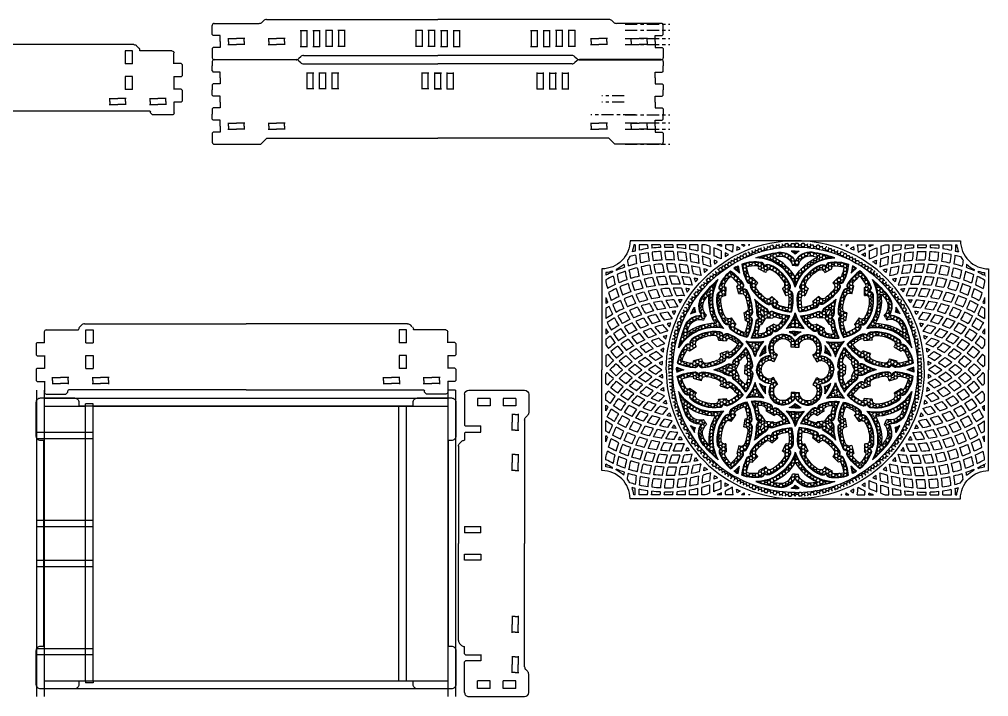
# Model space of a CAD drawing. Header units: inches. Extents: x -9 to 132, y -32 to 50.
# Drawn here: x 101.42 to 131.55, y -17.44 to 3.61 of the extents above; entities that cross this region are included whole.
import ezdxf

# ---------------------------------------------------------------- set-up
doc = ezdxf.new("R2010")
doc.units = ezdxf.units.IN
doc.header["$MEASUREMENT"] = 0
doc.linetypes.add('ACAD_ISO04W100', pattern=[30, 24, -3, 0, -3])

# ---------------------------------------------------------------- blocks, each defined once
blk = doc.blocks.new('Elevations')
at = {"color": 30, "linetype": 'ACAD_ISO04W100', "ltscale": 0.015625, "true_color": 0xf8991e}
for p, q in [((-1.386, 3.73), (0, 3.73)), ((-1.386, 3.535), (0, 3.535)), ((-1.386, 3.285), (0, 3.285)), ((-1.386, 3.09), (0, 3.09)), ((-1.386, 0.905), (0, 0.905)), ((-1.386, 0.655), (0, 0.655)), ((-1.386, 0.46), (0, 0.46)), ((-1.386, 0), (0, 0))]:
    blk.add_line(p, q, dxfattribs=at)
blk = doc.blocks.new('Outline')
at = {"color": 251, "true_color": 0x636466}
for p, q in [((-5.463, 3.604), (-5.412, 3.656)), ((-5.323, 3.693), (0, 3.693)), ((5.323, 3.693), (0, 3.693)), ((5.463, 3.604), (5.412, 3.656)), ((-7.01, 3.38), (-7.01, 3.505)), ((-7.01, 3.219), (-7.01, 3.38)), ((-6.948, 3.568), (-5.552, 3.568)), ((-4.273, 3.344), (-4.052, 3.344)), ((-4.257, 3.359), (-4.257, 2.838)), ((-4.067, 3.359), (-4.067, 2.838)), ((-3.883, 3.344), (-3.662, 3.344)), ((-3.867, 3.359), (-3.867, 2.838)), ((-3.678, 3.359), (-3.678, 2.838)), ((-3.272, 3.344), (-3.493, 3.344)), ((-3.477, 3.359), (-3.477, 2.838)), ((-3.287, 3.359), (-3.287, 2.838)), ((-2.882, 3.344), (-3.103, 3.344)), ((-3.087, 3.359), (-3.087, 2.838)), ((-2.898, 3.359), (-2.898, 2.838)), ((-0.474, 3.344), (-0.696, 3.344)), ((-0.68, 3.359), (-0.68, 2.838)), ((-0.49, 3.359), (-0.49, 2.838)), ((-0.084, 3.344), (-0.306, 3.344)), ((-0.29, 3.359), (-0.29, 2.838)), ((-0.1, 3.359), (-0.1, 2.838)), ((0.084, 3.344), (0.306, 3.344)), ((0.1, 3.359), (0.1, 2.838)), ((0.29, 3.359), (0.29, 2.838)), ((0.474, 3.344), (0.696, 3.344)), ((0.49, 3.359), (0.49, 2.838)), ((0.68, 3.359), (0.68, 2.838)), ((2.882, 3.344), (3.103, 3.344)), ((2.898, 3.359), (2.898, 2.838)), ((3.087, 3.359), (3.087, 2.838)), ((3.272, 3.344), (3.493, 3.344)), ((3.287, 3.359), (3.287, 2.838)), ((3.477, 3.359), (3.477, 2.838)), ((3.883, 3.344), (3.662, 3.344)), ((3.678, 3.359), (3.678, 2.838)), ((3.867, 3.359), (3.867, 2.838)), ((4.273, 3.344), (4.052, 3.344)), ((4.067, 3.359), (4.067, 2.838)), ((4.257, 3.359), (4.257, 2.838)), ((6.947, 3.568), (5.552, 3.568)), ((7.01, 3.38), (7.01, 3.505)), ((7.01, 3.219), (7.01, 3.38)), ((-7.01, 3.219), (-6.979, 3.188)), ((-6.76, 3.188), (-6.979, 3.188)), ((-6.76, 3.005), (-6.76, 3.188)), ((-6.521, 3.098), (-6.26, 3.098)), ((-6.505, 3.005), (-6.505, 3.113)), ((-5.999, 3.098), (-6.26, 3.098)), ((-6.015, 3.005), (-6.015, 3.113)), ((-5.271, 3.098), (-5.01, 3.098)), ((-5.255, 3.005), (-5.255, 3.113)), ((-4.749, 3.098), (-5.01, 3.098)), ((-4.765, 3.005), (-4.765, 3.113)), ((4.749, 3.098), (5.01, 3.098)), ((4.765, 3.005), (4.765, 3.113)), ((5.271, 3.098), (5.01, 3.098)), ((5.255, 3.005), (5.255, 3.113)), ((5.999, 3.098), (6.26, 3.098)), ((6.015, 3.005), (6.015, 3.113)), ((6.521, 3.098), (6.26, 3.098)), ((6.505, 3.005), (6.505, 3.113)), ((6.76, 3.005), (6.76, 3.188)), ((6.76, 3.188), (6.979, 3.188)), ((7.01, 3.219), (6.979, 3.188)), ((-7.01, 2.791), (-6.979, 2.823)), ((-7.01, 2.791), (-7.01, 2.63)), ((-6.76, 2.823), (-6.979, 2.823)), ((-6.76, 3.005), (-6.76, 2.823)), ((-6.521, 2.913), (-6.26, 2.913)), ((-6.505, 3.005), (-6.505, 2.897)), ((-5.999, 2.913), (-6.26, 2.913)), ((-6.015, 3.005), (-6.015, 2.897)), ((-5.271, 2.913), (-5.01, 2.913)), ((-5.255, 3.005), (-5.255, 2.897)), ((-4.749, 2.913), (-5.01, 2.913)), ((-4.765, 3.005), (-4.765, 2.897)), ((-4.273, 2.854), (-4.052, 2.854)), ((-3.883, 2.854), (-3.662, 2.854)), ((-3.272, 2.854), (-3.493, 2.854)), ((-2.882, 2.854), (-3.103, 2.854)), ((-0.474, 2.854), (-0.696, 2.854)), ((-0.084, 2.854), (-0.306, 2.854)), ((0.084, 2.854), (0.306, 2.854)), ((0.474, 2.854), (0.696, 2.854)), ((2.882, 2.854), (3.103, 2.854)), ((3.272, 2.854), (3.493, 2.854)), ((3.883, 2.854), (3.662, 2.854)), ((4.273, 2.854), (4.052, 2.854)), ((4.749, 2.913), (5.01, 2.913)), ((4.765, 3.005), (4.765, 2.897)), ((5.271, 2.913), (5.01, 2.913)), ((5.255, 3.005), (5.255, 2.897)), ((5.999, 2.913), (6.26, 2.913)), ((6.015, 3.005), (6.015, 2.897)), ((6.521, 2.913), (6.26, 2.913)), ((6.505, 3.005), (6.505, 2.897)), ((6.76, 3.005), (6.76, 2.823)), ((6.76, 2.823), (6.979, 2.823)), ((7.01, 2.791), (6.979, 2.823)), ((7.01, 2.791), (7.01, 2.63)), ((-7.01, 2.63), (-7.01, 2.5)), ((-6.948, 2.443), (-4.407, 2.443)), ((-4.407, 2.438), (-6.948, 2.438)), ((-4.262, 2.531), (-4.319, 2.474)), ((-4.174, 2.568), (0, 2.568)), ((4.174, 2.568), (0, 2.568)), ((4.262, 2.531), (4.319, 2.474)), ((6.947, 2.443), (4.407, 2.443)), ((4.407, 2.438), (6.947, 2.438)), ((7.01, 2.63), (7.01, 2.5)), ((-7.01, 2.38), (-7.01, 2.25)), ((-7.01, 2.089), (-7.01, 2.25)), ((-4.319, 2.406), (-4.262, 2.349)), ((-4.174, 2.313), (0, 2.313)), ((4.174, 2.313), (0, 2.313)), ((4.319, 2.406), (4.262, 2.349)), ((7.01, 2.38), (7.01, 2.25)), ((7.01, 2.089), (7.01, 2.25)), ((-7.01, 2.089), (-6.979, 2.057)), ((-6.76, 2.057), (-6.979, 2.057)), ((-6.76, 1.875), (-6.76, 2.057)), ((-6.76, 1.875), (-6.76, 1.693)), ((-3.857, 2.026), (-4.078, 2.026)), ((-4.062, 1.521), (-4.062, 2.042)), ((-3.872, 1.521), (-3.872, 2.042)), ((-3.467, 2.026), (-3.688, 2.026)), ((-3.672, 1.521), (-3.672, 2.042)), ((-3.483, 1.521), (-3.483, 2.042)), ((-3.077, 2.026), (-3.298, 2.026)), ((-3.282, 1.521), (-3.282, 2.042)), ((-3.092, 1.521), (-3.092, 2.042)), ((-0.279, 2.026), (-0.501, 2.026)), ((-0.485, 1.521), (-0.485, 2.042)), ((-0.295, 1.521), (-0.295, 2.042)), ((-0.111, 2.026), (0.111, 2.026)), ((0.111, 2.026), (-0.111, 2.026)), ((-0.095, 1.521), (-0.095, 2.042)), ((-0.095, 1.521), (-0.095, 2.042)), ((0.095, 1.521), (0.095, 2.042)), ((0.095, 1.521), (0.095, 2.042)), ((0.279, 2.026), (0.501, 2.026)), ((0.295, 1.521), (0.295, 2.042)), ((0.485, 1.521), (0.485, 2.042)), ((3.077, 2.026), (3.298, 2.026)), ((3.092, 1.521), (3.092, 2.042)), ((3.282, 1.521), (3.282, 2.042)), ((3.467, 2.026), (3.688, 2.026)), ((3.482, 1.521), (3.482, 2.042)), ((3.672, 1.521), (3.672, 2.042)), ((3.857, 2.026), (4.078, 2.026)), ((3.872, 1.521), (3.872, 2.042)), ((4.062, 1.521), (4.062, 2.042)), ((6.76, 1.875), (6.76, 2.057)), ((6.76, 2.057), (6.979, 2.057)), ((6.76, 1.875), (6.76, 1.693)), ((7.01, 2.089), (6.979, 2.057)), ((-7.01, 1.661), (-6.979, 1.693)), ((-7.01, 1.661), (-7.01, 1.5)), ((-6.76, 1.693), (-6.979, 1.693)), ((-3.857, 1.536), (-4.078, 1.536)), ((-3.467, 1.536), (-3.688, 1.536)), ((-3.077, 1.536), (-3.298, 1.536)), ((-0.279, 1.536), (-0.501, 1.536)), ((-0.111, 1.536), (0.111, 1.536)), ((0.111, 1.536), (-0.111, 1.536)), ((0.279, 1.536), (0.501, 1.536)), ((3.077, 1.536), (3.298, 1.536)), ((3.467, 1.536), (3.688, 1.536)), ((3.857, 1.536), (4.078, 1.536)), ((6.76, 1.693), (6.979, 1.693)), ((7.01, 1.661), (6.979, 1.693)), ((7.01, 1.661), (7.01, 1.5)), ((-7.01, 1.339), (-7.01, 1.5)), ((-7.01, 1.339), (-6.979, 1.308)), ((-6.76, 1.308), (-6.979, 1.308)), ((-6.76, 1.125), (-6.76, 1.308)), ((6.76, 1.125), (6.76, 1.308)), ((6.76, 1.308), (6.979, 1.308)), ((7.01, 1.339), (6.979, 1.308)), ((7.01, 1.339), (7.01, 1.5)), ((-7.01, 0.911), (-6.979, 0.943)), ((-7.01, 0.911), (-7.01, 0.75)), ((-6.76, 0.943), (-6.979, 0.943)), ((-6.76, 1.125), (-6.76, 0.943)), ((6.76, 1.125), (6.76, 0.943)), ((6.76, 0.943), (6.979, 0.943)), ((7.01, 0.911), (6.979, 0.943)), ((7.01, 0.911), (7.01, 0.75)), ((-7.01, 0.589), (-7.01, 0.75)), ((7.01, 0.589), (7.01, 0.75)), ((-7.01, 0.589), (-6.979, 0.558)), ((-6.76, 0.558), (-6.979, 0.558)), ((-6.76, 0.375), (-6.76, 0.558)), ((-6.76, 0.375), (-6.76, 0.193)), ((-6.521, 0.468), (-6.26, 0.468)), ((-6.505, 0.375), (-6.505, 0.483)), ((-6.505, 0.375), (-6.505, 0.267)), ((-5.999, 0.468), (-6.26, 0.468)), ((-6.015, 0.375), (-6.015, 0.483)), ((-6.015, 0.375), (-6.015, 0.267)), ((-5.271, 0.468), (-5.01, 0.468)), ((-5.255, 0.375), (-5.255, 0.483)), ((-5.255, 0.375), (-5.255, 0.267)), ((-4.749, 0.468), (-5.01, 0.468)), ((-4.765, 0.375), (-4.765, 0.483)), ((-4.765, 0.375), (-4.765, 0.267)), ((4.749, 0.468), (5.01, 0.468)), ((4.765, 0.375), (4.765, 0.483)), ((4.765, 0.375), (4.765, 0.267)), ((5.271, 0.468), (5.01, 0.468)), ((5.255, 0.375), (5.255, 0.483)), ((5.255, 0.375), (5.255, 0.267)), ((5.999, 0.468), (6.26, 0.468)), ((6.015, 0.375), (6.015, 0.483)), ((6.015, 0.375), (6.015, 0.267)), ((6.521, 0.468), (6.26, 0.468)), ((6.505, 0.375), (6.505, 0.483)), ((6.505, 0.375), (6.505, 0.267)), ((6.76, 0.375), (6.76, 0.558)), ((6.76, 0.558), (6.979, 0.558)), ((6.76, 0.375), (6.76, 0.193)), ((7.01, 0.589), (6.979, 0.558)), ((-7.01, 0.161), (-6.979, 0.193)), ((-7.01, 0.161), (-7.01, 0)), ((-7.01, 0), (-7.01, -0.125)), ((-6.76, 0.193), (-6.979, 0.193)), ((-6.521, 0.283), (-6.26, 0.283)), ((-5.999, 0.283), (-6.26, 0.283)), ((-5.5, -0.188), (-5.312, 0)), ((-5.312, 0), (0, 0)), ((-5.271, 0.283), (-5.01, 0.283)), ((-4.749, 0.283), (-5.01, 0.283)), ((5.312, 0), (0, 0)), ((4.749, 0.283), (5.01, 0.283)), ((5.271, 0.283), (5.01, 0.283)), ((5.5, -0.188), (5.312, 0)), ((5.999, 0.283), (6.26, 0.283)), ((6.521, 0.283), (6.26, 0.283)), ((6.76, 0.193), (6.979, 0.193)), ((7.01, 0.161), (6.979, 0.193)), ((7.01, 0.161), (7.01, 0)), ((7.01, 0), (7.01, -0.125)), ((-6.948, -0.188), (-5.5, -0.188)), ((6.947, -0.188), (5.5, -0.188))]:
    blk.add_line(p, q, dxfattribs=at)
for centre, radius, start, end in [((-5.323, 3.568), 0.125, 90, 135), ((5.323, 3.568), 0.125, 45, 90), ((-6.948, 3.505), 0.0625, 90, 180), ((-5.552, 3.693), 0.125, 270, 315), ((5.552, 3.693), 0.125, 225, 270), ((6.947, 3.505), 0.0625, 360, 90), ((-6.948, 2.5), 0.0625, 180, 270), ((-6.948, 2.38), 0.0625, 90, 180), ((-4.407, 2.563), 0.125, 270, 315), ((-4.407, 2.318), 0.125, 45, 90), ((-4.174, 2.443), 0.125, 90, 135), ((4.174, 2.443), 0.125, 45, 90), ((4.407, 2.563), 0.125, 225, 270), ((4.407, 2.318), 0.125, 90, 135), ((6.947, 2.5), 0.0625, 270, 0), ((6.947, 2.38), 0.0625, 0, 90), ((-4.174, 2.438), 0.125, 225, 270), ((4.174, 2.438), 0.125, 270, 315), ((-6.948, -0.125), 0.0625, 180, 270), ((6.947, -0.125), 0.0625, 270, 0)]:
    blk.add_arc(centre, radius, start, end, dxfattribs=at)
at = {"color": 30, "true_color": 0xf8991e}
blk.add_blockref('Elevations', (7.212, -0.182), dxfattribs=at)
blk = doc.blocks.new('BraceHole_Quarter')
at = {"color": 30, "true_color": 0xf8991e}
for p, q in [((-0.260625, 0.0925), (0, 0.0925)), ((-0.245, 0), (-0.245, 0.108125))]:
    blk.add_line(p, q, dxfattribs=at)
blk = doc.blocks.new('BraceHole')
blk.add_blockref('BraceHole_Quarter', (0, 0))
at = {"xscale": -1, "rotation": 180}
blk.add_blockref('BraceHole_Quarter', (0, 0), dxfattribs=at)
at = {"xscale": -1}
blk.add_blockref('BraceHole_Quarter', (0, 0), dxfattribs=at)
at = {"rotation": 180}
blk.add_blockref('BraceHole_Quarter', (0, 0), dxfattribs=at)
blk = doc.blocks.new('BraceHoles')
for p in [(0.5, 0), (1.75, 0)]:
    blk.add_blockref('BraceHole', p)
blk = doc.blocks.new('InternalBox_Back')
for p, q in [((-5.205, -0.01), (-5.205, 0.001)), ((-5.168, 0.089), (-5.109, 0.148)), ((-5.021, 0.185), (0, 0.185)), ((-6.27, -0.408), (-6.27, -0.072)), ((-6.208, -0.01), (-5.205, -0.01)), ((-4.985, -0.01), (-4.755, -0.01)), ((-6.52, -0.434), (-6.52, -0.78)), ((-4.985, -0.408), (-4.755, -0.408)), ((-6.27, -0.806), (-6.27, -1.204)), ((-4.985, -0.806), (-4.755, -0.806)), ((-4.985, -1.204), (-4.755, -1.204)), ((-6.52, -1.23), (-6.52, -1.576)), ((-6.27, -1.602), (-6.27, -1.938)), ((-6.208, -2), (-5.605, -2)), ((0, -1.875), (-5.512, -1.875))]:
    blk.add_line(p, q)
at = {"color": 240, "true_color": 0xed1f24}
for p, q in [((-4.985, -0.408), (-4.985, -0.01)), ((-4.755, -0.01), (-4.755, -0.408)), ((-6.52, -0.434), (-6.489, -0.403)), ((-6.489, -0.403), (-6.27, -0.403)), ((-6.52, -0.78), (-6.489, -0.811)), ((-6.489, -0.811), (-6.27, -0.811)), ((-4.985, -1.204), (-4.985, -0.806)), ((-4.755, -0.806), (-4.755, -1.204)), ((-6.52, -1.23), (-6.489, -1.199)), ((-6.489, -1.199), (-6.27, -1.199)), ((-6.52, -1.576), (-6.489, -1.607)), ((-6.489, -1.607), (-6.27, -1.607))]:
    blk.add_line(p, q, dxfattribs=at)
at = {"color": 30, "true_color": 0xf8991e}
for p, q in [((-5.605, -2), (-5.543, -1.938)), ((-5.543, -1.938), (-5.543, -1.906))]:
    blk.add_line(p, q, dxfattribs=at)
for centre, radius, start, end in [((-5.08, 0.001), 0.125, 135, 180), ((-5.021, 0.06), 0.125, 90, 135), ((-6.208, -0.072), 0.0625, 90, 180), ((-6.208, -1.938), 0.0625, 180, 270)]:
    blk.add_arc(centre, radius, start, end)
blk.add_arc((-5.512, -1.906), 0.0312, 90, 180, dxfattribs=at)
blk.add_blockref('BraceHoles', (-6.27, -1.582))
blk = doc.blocks.new('InnerTray_Back')
blk.add_blockref('InternalBox_Back', (0.4875, 0.1875))
at = {"xscale": -1}
blk.add_blockref('InternalBox_Back', (0.4875, 0.1875), dxfattribs=at)
blk = doc.blocks.new('RoseWindow_Segment2')
h = blk.add_hatch()
h.set_pattern_fill('HONEY', color=256, scale=0.5)
h.paths.add_polyline_path([(0, 3.938, 0.131652), (-1.969, 3.41), (-1.906, 3.302, -0.131652), (0, 3.813)])
h = blk.add_hatch()
h.set_pattern_fill('HONEY', color=256, scale=0.5)
h.paths.add_polyline_path([(-0.7, 3.493, -0.013776), (-0.506, 3.526, -0.388017), (-0.088, 3.242), (0, 3.242), (0, 3.367, 0.304021), (-0.522, 3.635, 0.043611), (-1.144, 3.489, -0.294741), (0, 2.614), (0, 2.875, 0.166909)])
at = {"true_color": 0xf8991e}
h = blk.add_hatch(dxfattribs=at)
h.set_pattern_fill('HONEY', color=30, scale=0.5)
h.paths.add_polyline_path([(0, 3.672, 0.004997), (-0.073, 3.671, -0.037815), (0, 3.608)])
h = blk.add_hatch()
h.set_pattern_fill('HONEY', color=256, scale=0.5)
h.paths.add_polyline_path([(-1.057, 3.321, 0.127072), (-1.641, 3.27, 0.082841), (-1.49, 2.748, 0.384462), (-1.345, 2.704, 0.310786), (-1.36, 2.522, 0.10182), (-0.879, 2.061, 0.331316), (-0.71, 2.09, 0.361786), (-0.651, 1.942, 0.081475), (-0.132, 1.813, 0.118788), (-0.095, 2.361, 0.356111), (-0.229, 2.458, 0.356111), (-0.166, 2.611, 0.200367), (-0.805, 3.249, 0.326433), (-0.975, 3.191, 0.387869)])
h.paths.add_polyline_path([(-1.14, 3.138), (-0.919, 3.02), (-0.906, 3.044, -0.41857), (-0.735, 3.095, -0.132946), (-0.337, 2.708, -0.445822), (-0.392, 2.531), (-0.398, 2.528), (-0.294, 2.301), (-0.28, 2.307, -0.519094), (-0.191, 2.256, -0.076736), (-0.213, 1.932, -0.051117), (-0.519, 2.007, -0.521796), (-0.546, 2.106), (-0.541, 2.112), (-0.733, 2.272), (-0.755, 2.246, -0.398993), (-0.926, 2.226, -0.06358), (-1.206, 2.498, -0.381687), (-1.197, 2.665), (-1.163, 2.699), (-1.34, 2.876, -0.511364), (-1.438, 2.901, -0.04923), (-1.519, 3.193, -0.077516), (-1.193, 3.226, -0.527973)], flags=16)
h = blk.add_hatch()
h.set_pattern_fill('HONEY', color=256, scale=0.5)
h.paths.add_polyline_path([(-1.79, 3.205, 0.011181), (-1.836, 3.18), (-1.761, 3.05, -0.021815)])
h = blk.add_hatch()
h.set_pattern_fill('HONEY', color=256, scale=0.5)
h.paths.add_polyline_path([(-0.703, 1.794, 0.403243), (-0.827, 1.73, 0.213172), (-0.935, 1.912, -0.052235), (-1.235, 2.139), (-1.085, 1.879, 0.010007), (-1.02, 1.836, -0.240281), (-0.962, 1.739), (-0.957, 1.657), (-0.923, 1.599), (-0.695, 1.614, -0.375257), (-0.619, 1.645, 0.034304), (-0.365, 1.577, -0.047832), (-0.493, 1.42, -0.412719), (-0.669, 1.418), (-0.781, 1.353), (-0.719, 1.245, 0.356111), (-0.555, 1.221, 0.123734), (-0.192, 1.662, -0.073431)])
h = blk.add_hatch()
h.set_pattern_fill('HONEY', color=256, scale=0.5)
h.paths.add_polyline_path([(0, 1.716, -0.089688), (-0.236, 1.307, -0.044754), (0, 1.328)])
h = blk.add_hatch()
h.set_pattern_fill('HONEY', color=256, scale=0.5)
h.paths.add_polyline_path([(-0.594, 1.028), (-0.531, 0.92, -0.378352), (-0.15, 0.843, -0.163322), (-0.125, 0.768), (-0.125, 0.706), (0, 0.706), (0, 0.868, 0.39948)])
h = blk.add_hatch()
h.set_pattern_fill('HONEY', color=256, scale=0.5)
h.paths.add_polyline_path([(0, 1.172, 0.028067), (-0.131, 1.165, -0.072161), (0, 1.072)])
at = {"color": 30, "true_color": 0xf8991e}
for p, q in [((-0.919, 3.02), (-1.14, 3.138)), ((-0.919, 3.02), (-0.906, 3.044)), ((0, 3.242), (-0.088, 3.242)), ((-1.163, 2.699), (-1.34, 2.876)), ((-1.163, 2.699), (-1.197, 2.665)), ((-0.392, 2.531), (-0.398, 2.528)), ((-0.398, 2.528), (-0.294, 2.301)), ((-0.733, 2.272), (-0.755, 2.246)), ((-0.733, 2.272), (-0.541, 2.112)), ((-0.541, 2.112), (-0.546, 2.106)), ((-0.28, 2.307), (-0.294, 2.301)), ((-0.962, 1.739), (-0.957, 1.657)), ((-0.923, 1.599), (-0.695, 1.614)), ((-0.669, 1.418), (-0.781, 1.353)), ((-0.125, 0.706), (-0.125, 0.768)), ((0, 0.706), (-0.125, 0.706))]:
    blk.add_line(p, q, dxfattribs=at)
for points in [[(0, 2.565, 0.321279), (-1.227, 3.477, -0.049192), (-0.524, 3.65, -0.330437), (0, 3.367)], [(0, 2.614, 0.294741), (-1.144, 3.489, -0.043611), (-0.522, 3.635, -0.304021), (0, 3.367)], [(0, 3.688, 0.008295), (-0.122, 3.685, -0.063398), (0, 3.586)], [(0, 3.672, 0.004997), (-0.073, 3.671, -0.037815), (0, 3.608, -0.037815)], [(-0.975, 3.191, 0.485345), (-1.054, 3.336, 0.129731), (-1.658, 3.28, 0.084713), (-1.504, 2.741, 0.482815), (-1.345, 2.704)], [(-0.975, 3.191, 0.387869), (-1.057, 3.321, 0.127072), (-1.641, 3.27, 0.082841), (-1.49, 2.748, 0.384462), (-1.345, 2.704, 0.482815)], [(-1.844, 3.193, -0.015837), (-1.777, 3.229, 0.03242), (-1.733, 3.001)], [(-1.836, 3.18, -0.011181), (-1.79, 3.205, 0.021815), (-1.761, 3.05, 0.021815)], [(-0.229, 2.458, 0.44711), (-0.152, 2.617, 0.200367), (-0.799, 3.264, 0.410572), (-0.975, 3.191)], [(-0.229, 2.458, 0.356111), (-0.166, 2.611, 0.200367), (-0.805, 3.249, 0.326433), (-0.975, 3.191, 0.410572)], [(-1.345, 2.704, 0.393664), (-1.373, 2.513, 0.10182), (-0.888, 2.048, 0.41894), (-0.71, 2.09)], [(-1.345, 2.704, 0.310786), (-1.36, 2.522, 0.10182), (-0.879, 2.061, 0.331316), (-0.71, 2.09, 0.41894)], [(-0.71, 2.09, 0.45582), (-0.657, 1.927, 0.083347), (-0.121, 1.797, 0.121441), (-0.079, 2.364, 0.44711), (-0.229, 2.458)], [(-0.71, 2.09, 0.361786), (-0.651, 1.942, 0.081475), (-0.132, 1.813, 0.118788), (-0.095, 2.361, 0.356111), (-0.229, 2.458, 0.44711)], [(-1.264, 2.188, 0.059805), (-0.927, 1.926, -0.285347), (-0.827, 1.73)], [(-1.235, 2.139, 0.052235), (-0.935, 1.912, -0.213172), (-0.827, 1.73)], [(-0.719, 1.245, 0.44711), (-0.546, 1.209, 0.128464), (-0.168, 1.675, -0.076499), (-0.697, 1.808, 0.509774), (-0.827, 1.73)], [(-0.719, 1.245, 0.356111), (-0.555, 1.221, 0.123734), (-0.192, 1.662, -0.073431), (-0.703, 1.794, 0.403243), (-0.827, 1.73, 0.509774)], [(0, 1.312, 0.053489), (-0.278, 1.283, 0.107286), (0, 1.765)], [(0, 1.328, 0.044754), (-0.236, 1.307, 0.089688), (0, 1.716, 0.089688)], [(0, 1.187, 0.039682), (-0.188, 1.173, -0.104136), (0, 1.05)], [(0, 1.172, 0.028067), (-0.131, 1.165, -0.072161), (0, 1.072, -0.072161)]]:
    blk.add_lwpolyline(points, format="xyb")
blk.add_lwpolyline([(0, 2.875, 0.166909), (-0.7, 3.493, -0.013776), (-0.506, 3.526, -0.388017), (-0.088, 3.242)], format="xyb", dxfattribs=at)
for centre, radius, start, end in [((0, 0), 3.813, 90, 120), ((-0.384, 0.666), 0.434, 27.6977, 120), ((-0.381, 0.636), 0.446, 31.3057, 118.4086)]:
    blk.add_arc(centre, radius, start, end)
for centre, radius, start, end in [((-1.25, 2.165), 1.063, 86.9424, 104.6722), ((0, 3.46), 1.542, 189.962, 201.2356), ((-1.197, 3.164), 0.0625, 335.6109, 86.9424), ((-0.796, 2.985), 0.125, 61.0308, 151.8817), ((-1.25, 2.165), 1.063, 30.7394, 61.0308), ((-1.379, 2.924), 0.0625, 201.2356, 309.5699), ((-1.108, 2.576), 0.125, 135, 218.5649), ((0, 3.46), 1.542, 218.5649, 233.1167), ((-0.444, 2.644), 0.125, 294.6259, 30.7394), ((-0.851, 2.326), 0.125, 233.1167, 320.1233), ((-0.254, 2.25), 0.0625, 4.8916, 114.6259), ((-1.25, 2.165), 1.063, 347.3395, 4.8916), ((0, 3.46), 1.917, 235.5502, 237.8435), ((-1.087, 1.731), 0.125, 3.7996, 57.8435), ((-0.498, 2.066), 0.0625, 140.1233, 250.3447), ((0, 3.46), 1.542, 250.3447, 262.0496), ((-0.639, 1.586), 0.0625, 71.1728, 153.4486), ((0, 3.46), 1.917, 251.1728, 259.0315), ((-1.25, 2.165), 1.063, 315.466, 326.4199), ((-0.582, 1.508), 0.125, 225.7585, 315.466), ((-0.384, 0.666), 0.294, 37.1031, 120), ((-0.25, 0.768), 0.125, 360, 37.1031)]:
    blk.add_arc(centre, radius, start, end, dxfattribs=at)
blk = doc.blocks.new('Perforations')
at = {"color": 30, "true_color": 0xf8991e}
for points in [[(-4.981, 3.885), (-5.018, 3.885, -0.056925), (-5.072, 3.664, -0.056925)], [(-1.823, 3.712, -0.007327), (-1.713, 3.763)], [(-1.45, 3.872, -0.002189), (-1.416, 3.885), (-1.448, 3.885)], [(-5.141, 3.516, -0.033711), (-5.215, 3.403, -0.033711)], [(-2.512, 3.285, -0.007327), (-2.414, 3.357, -0.007327)], [(-2.178, 3.515, -0.007327), (-2.074, 3.577, -0.007327)], [(-5.685, 3.064, -0.051414), (-5.885, 3.018), (-5.885, 2.937)], [(-5.326, 3.281, -0.073517), (-5.566, 3.114, -0.073517)], [(-2.821, 3.023, -0.007327), (-2.732, 3.104, -0.007327)], [(-3.104, 2.732, -0.007327), (-3.023, 2.821, -0.007327)], [(-3.357, 2.414, -0.007327), (-3.285, 2.512, -0.007327)], [(-3.577, 2.074, -0.007327), (-3.515, 2.178, -0.007327)], [(-3.763, 1.713, -0.007327), (-3.712, 1.823, -0.007327)], [(-3.913, 1.336, -0.007327), (-3.872, 1.45, -0.007327)], [(-4.025, 0.946, -0.007327), (-3.996, 1.063, -0.007327)], [(-4.099, 0.547, -0.007327), (-4.081, 0.667, -0.007327)], [(-4.133, 0.142, -0.007327), (-4.127, 0.263, -0.007327)]]:
    blk.add_lwpolyline(points, format="xyb", dxfattribs=at)
for points in [[(-4.59, 3.885), (-4.856, 3.885)], [(-4.195, 3.885), (-4.465, 3.885)], [(-3.802, 3.885), (-4.07, 3.885)], [(-3.413, 3.885), (-3.677, 3.885)], [(-3.03, 3.885), (-3.288, 3.885)], [(-2.798, 3.885), (-2.905, 3.885)], [(-2.289, 3.885), (-2.43, 3.885)], [(-1.929, 3.885), (-2.163, 3.885)], [(-1.575, 3.885), (-1.67, 3.885)], [(-5.885, 2.795), (-5.885, 2.73)], [(-5.885, 2.242), (-5.885, 2.054)], [(-5.885, 1.907), (-5.885, 1.59)], [(-5.885, 1.273), (-5.885, 1.106)], [(-5.885, 0.948), (-5.885, 0.77)], [(-5.885, 0.428), (-5.885, 0.135)]]:
    blk.add_lwpolyline(points, dxfattribs=at)
for centre, radius, start, end in [((-4, -0.394), 4.197, 103.4142, 104.7871), ((-0.784, 3.942), 4.197, 180.7833, 183.4608), ((-0.784, 3.942), 4.072, 180.8073, 183.1794), ((-4, -0.394), 4.197, 98.0044, 101.6855), ((-4, -0.394), 4.072, 98.1244, 101.9208), ((-0.394, 4), 4.197, 181.5735, 183.2456), ((-0.394, 4), 4.197, 184.956, 188.6359), ((-0.394, 4), 4.072, 181.6218, 183.1256), ((-4, -0.394), 4.197, 92.6141, 96.294), ((-4, -0.394), 4.072, 92.5757, 96.3642), ((-0.394, 4), 4.072, 184.8858, 188.6743), ((0, 4.02), 4.197, 181.8379, 183.0109), ((0, 4.02), 4.197, 184.7176, 188.3779), ((0, 4.02), 4.072, 181.8943, 183.0493), ((-4, -0.394), 4.197, 87.2471, 90.9074), ((-4, -0.394), 4.072, 87.0509, 90.8145), ((0, 4.02), 4.072, 184.8105, 188.5741), ((0.394, 4), 4.197, 181.5735, 182.7529), ((0.394, 4), 4.197, 184.4701, 188.0918), ((0.394, 4), 4.072, 181.6218, 182.9491), ((-4, -0.394), 4.197, 81.9082, 85.5299), ((0.394, 4), 4.072, 184.727, 188.4476), ((-4, -0.394), 4.072, 81.5524, 85.273), ((0.784, 3.942), 4.197, 180.7833, 182.4668), ((0.784, 3.942), 4.197, 184.2088, 187.7719), ((0.784, 3.942), 4.072, 180.8073, 182.8226), ((-4, -0.394), 4.197, 76.6031, 80.1662), ((1.167, 3.847), 4.197, 179.4749, 182.1469), ((1.167, 3.847), 4.072, 179.4588, 182.6664), ((-4, -0.394), 4.197, 71.3393, 74.8217), ((-4.02, 0), 4.072, 70.4586, 72.5463), ((1.538, 3.714), 4.197, 178.3033, 181.7857), ((1.538, 3.714), 4.072, 178.9022, 182.4752), ((-4.02, 0), 4.072, 65.0248, 68.5978), ((-4.02, 0), 4.197, 65.7143, 67.7516), ((1.895, 3.545), 4.197, 177.9972, 181.3735), ((1.895, 3.545), 4.197, 175.3537, 176.1607), ((1.895, 3.545), 4.072, 178.7803, 180.4194), ((-4.02, 0), 4.072, 61.4556, 63.0947), ((1.895, 3.545), 4.072, 175.2108, 176.8502), ((-4.02, 0), 4.197, 60.5015, 63.8778), ((2.233, 3.342), 4.197, 172.5699, 175.7485), ((2.233, 3.342), 4.072, 173.1553, 174.7944), ((-4, 0.394), 4.072, 55.8306, 57.4697), ((-4, 0.394), 4.197, 54.8765, 56.2725), ((2.55, 3.107), 4.197, 169.3214, 170.1235), ((2.55, 3.107), 4.072, 168.9896, 169.1694), ((-1.167, 3.847), 4.072, 186.2494, 188.8044), ((-4, -0.394), 4.072, 103.6956, 106.2637), ((-0.784, 3.942), 4.197, 185.1895, 188.8706), ((-0.784, 3.942), 4.072, 184.9542, 188.7506), ((-3.942, -0.784), 4.197, 98.2391, 101.919), ((-3.942, -0.784), 4.197, 92.8721, 96.5324), ((-3.942, -0.784), 4.197, 87.5332, 91.1549), ((-3.942, -0.784), 4.197, 82.2281, 85.7912), ((0.784, 3.942), 4.072, 184.6334, 188.2914), ((-4, -0.394), 4.072, 76.0836, 79.7416), ((-3.942, -0.784), 4.197, 76.9643, 80.4467), ((1.167, 3.847), 4.197, 183.9283, 187.4107), ((1.167, 3.847), 4.072, 184.5272, 188.1002), ((-4, -0.394), 4.072, 70.6498, 74.2228), ((1.538, 3.714), 4.197, 183.6222, 186.9985), ((-4, -0.394), 4.197, 66.1265, 69.5028), ((1.538, 3.714), 4.072, 184.4053, 186.0444), ((-4, -0.394), 4.072, 67.0806, 68.7197), ((-3.942, -0.784), 4.197, 114.4654, 117.5682), ((-1.538, 3.714), 4.197, 188.9004, 189.2846), ((-1.538, 3.714), 4.072, 188.4698, 188.8359), ((-3.942, -0.784), 4.197, 109.0392, 112.7028), ((-3.942, -0.784), 4.072, 109.3206, 113.1079), ((-1.167, 3.847), 4.197, 187.7497, 189.0858), ((-1.167, 3.847), 4.197, 190.8145, 194.4956), ((-3.942, -0.784), 4.197, 103.6294, 107.3105), ((-3.942, -0.784), 4.072, 103.7494, 107.5458), ((-1.167, 3.847), 4.072, 190.5792, 194.3756), ((-0.784, 3.942), 4.197, 190.581, 194.2609), ((-3.942, -0.784), 4.072, 98.2007, 101.9892), ((-0.784, 3.942), 4.072, 190.5108, 194.2993), ((-0.394, 4), 4.197, 190.3426, 194.0029), ((-3.942, -0.784), 4.072, 92.6759, 96.4395), ((-0.394, 4), 4.072, 190.4355, 194.1991), ((-3.847, -1.167), 4.197, 93.1582, 96.7799), ((0, 4.02), 4.197, 190.0951, 193.7168), ((0, 4.02), 4.072, 190.352, 194.0726), ((-3.942, -0.784), 4.072, 87.1774, 90.898), ((-3.847, -1.167), 4.197, 87.8531, 91.4162), ((0.394, 4), 4.197, 189.8338, 193.3969), ((0.394, 4), 4.072, 190.2584, 193.9164), ((-3.942, -0.784), 4.072, 81.7086, 85.3666), ((-3.847, -1.167), 4.197, 82.5893, 86.0717), ((0.784, 3.942), 4.197, 189.5533, 193.0357), ((0.784, 3.942), 4.072, 190.1522, 193.7252), ((-3.942, -0.784), 4.072, 76.2748, 79.8478), ((1.167, 3.847), 4.197, 189.2472, 192.6235), ((-3.942, -0.784), 4.197, 71.7515, 75.1278), ((1.167, 3.847), 4.072, 190.0303, 191.6694), ((-3.942, -0.784), 4.072, 72.7056, 74.3447), ((-3.942, -0.784), 4.197, 118.0916, 118.0979), ((-3.942, -0.784), 4.072, 114.9141, 118.4902), ((-1.895, 3.545), 4.072, 191.5407, 194.4609), ((-1.538, 3.714), 4.197, 191.0472, 194.7108), ((-1.538, 3.714), 4.072, 190.6421, 194.4294), ((-3.847, -1.167), 4.197, 109.2544, 112.9355), ((-3.847, -1.167), 4.197, 103.8641, 107.544), ((-3.847, -1.167), 4.072, 103.8257, 107.6142), ((-1.167, 3.847), 4.072, 196.1358, 199.9243), ((-0.784, 3.942), 4.197, 195.9676, 199.6279), ((-3.847, -1.167), 4.197, 98.4971, 102.1574), ((-3.847, -1.167), 4.072, 98.3009, 102.0645), ((-0.784, 3.942), 4.072, 196.0605, 199.8241), ((-0.394, 4), 4.197, 195.7201, 199.3418), ((-3.847, -1.167), 4.072, 92.8024, 96.523), ((-0.394, 4), 4.072, 195.977, 199.6976), ((0, 4.02), 4.197, 195.4588, 199.0219), ((-3.847, -1.167), 4.072, 87.3336, 90.9916), ((0, 4.02), 4.072, 195.8834, 199.5414), ((0.394, 4), 4.197, 195.1783, 198.6607), ((0.394, 4), 4.072, 195.7772, 199.3502), ((-3.847, -1.167), 4.072, 81.8998, 85.4728), ((0.784, 3.942), 4.197, 194.8722, 198.2485), ((-3.847, -1.167), 4.197, 77.3765, 80.7528), ((0.784, 3.942), 4.072, 195.6553, 197.2944), ((-3.847, -1.167), 4.072, 78.3306, 79.9697), ((-3.847, -1.167), 4.197, 114.6642, 118.3278), ((-3.847, -1.167), 4.072, 114.9456, 118.7329), ((-1.538, 3.714), 4.197, 196.4395, 200.1206), ((-3.847, -1.167), 4.072, 109.3744, 113.1708), ((-1.538, 3.714), 4.072, 196.2042, 200.0006), ((-3.714, -1.538), 4.197, 109.4891, 113.169), ((-1.167, 3.847), 4.197, 196.206, 199.8859), ((-3.714, -1.538), 4.197, 104.1221, 107.7824), ((-3.714, -1.538), 4.072, 103.9259, 107.6895), ((-0.784, 3.942), 4.197, 201.3451, 204.9668), ((-3.714, -1.538), 4.197, 98.7832, 102.4049), ((-3.714, -1.538), 4.072, 98.4274, 102.148), ((-0.784, 3.942), 4.072, 201.602, 205.3226), ((-0.394, 4), 4.197, 201.0838, 204.6469), ((-3.714, -1.538), 4.197, 93.4781, 97.0412), ((-3.714, -1.538), 4.072, 92.9586, 96.6166), ((-0.394, 4), 4.072, 201.5084, 205.1664), ((0, 4.02), 4.197, 200.8033, 204.2857), ((-3.714, -1.538), 4.197, 88.2143, 91.6967), ((0, 4.02), 4.072, 201.4022, 204.9752), ((-3.714, -1.538), 4.072, 87.5248, 91.0978), ((0.394, 4), 4.197, 200.4972, 203.8735), ((-3.714, -1.538), 4.197, 83.0015, 86.3778), ((0.394, 4), 4.072, 201.2803, 202.9194), ((-3.714, -1.538), 4.072, 83.9556, 85.5947), ((-1.895, 3.545), 4.197, 198.0835, 200.3358), ((-1.895, 3.545), 4.072, 196.2671, 200.0544), ((-3.714, -1.538), 4.197, 114.8794, 118.5605), ((-3.714, -1.538), 4.072, 114.9994, 118.7958), ((-1.538, 3.714), 4.197, 201.831, 205.5109), ((-3.714, -1.538), 4.072, 109.4507, 113.2392), ((-1.538, 3.714), 4.072, 201.7608, 205.5493), ((-1.167, 3.847), 4.197, 201.5926, 205.2529), ((-1.167, 3.847), 4.072, 201.6855, 205.4491), ((-3.545, -1.895), 4.197, 104.4082, 108.0299), ((-3.545, -1.895), 4.197, 99.1031, 102.6662), ((-3.545, -1.895), 4.072, 98.5836, 102.2416), ((-0.394, 4), 4.197, 206.4283, 209.9107), ((-3.545, -1.895), 4.197, 93.8393, 97.3217), ((-3.545, -1.895), 4.072, 93.1498, 96.7228), ((-0.394, 4), 4.072, 207.0272, 210.6002), ((0, 4.02), 4.197, 206.1222, 209.4985), ((-3.545, -1.895), 4.197, 88.6265, 92.0028), ((-3.545, -1.895), 4.072, 89.5806, 91.2197), ((0, 4.02), 4.072, 206.9053, 208.5444), ((-3.714, -1.538), 4.197, 120.2892, 121.1512), ((-3.714, -1.538), 4.072, 120.5706, 122.2203), ((-1.895, 3.545), 4.197, 202.0645, 205.7456), ((-1.895, 3.545), 4.072, 201.8292, 205.6256), ((-3.545, -1.895), 4.197, 115.1141, 118.794), ((-3.545, -1.895), 4.197, 109.7471, 113.4074), ((-3.545, -1.895), 4.072, 109.5509, 113.3145), ((-1.538, 3.714), 4.072, 207.3105, 211.0741), ((-1.167, 3.847), 4.197, 206.9701, 210.5918), ((-3.545, -1.895), 4.072, 104.0524, 107.773), ((-1.167, 3.847), 4.072, 207.227, 210.9476), ((-3.342, -2.233), 4.197, 104.7281, 108.2912), ((-0.784, 3.942), 4.197, 206.7088, 210.2719), ((-0.784, 3.942), 4.072, 207.1334, 210.7914), ((-3.342, -2.233), 4.197, 99.4643, 102.9467), ((-3.342, -2.233), 4.197, 94.2515, 97.6278), ((-3.342, -2.233), 4.072, 95.2056, 96.8447), ((-0.394, 4), 4.072, 212.5303, 214.1694), ((-3.545, -1.895), 4.197, 120.5044, 123.8815), ((-3.545, -1.895), 4.072, 120.6244, 124.4208), ((-1.895, 3.545), 4.197, 207.456, 211.1359), ((-3.545, -1.895), 4.072, 115.0757, 118.8642), ((-1.895, 3.545), 4.072, 207.3858, 211.1743), ((-3.342, -2.233), 4.197, 115.3721, 119.0324), ((-1.538, 3.714), 4.197, 207.2176, 210.8779), ((-3.342, -2.233), 4.197, 110.0332, 113.6549), ((-3.342, -2.233), 4.072, 109.6774, 113.398), ((-1.167, 3.847), 4.197, 212.3338, 215.8969), ((-3.342, -2.233), 4.072, 104.2086, 107.8666), ((-1.167, 3.847), 4.072, 212.7584, 216.4164), ((-0.784, 3.942), 4.197, 212.0533, 215.5357), ((-3.342, -2.233), 4.072, 98.7748, 102.3478), ((-0.784, 3.942), 4.072, 212.6522, 216.2252), ((-3.107, -2.55), 4.197, 99.8765, 103.2528), ((-0.394, 4), 4.197, 211.7472, 215.1235), ((-2.233, 3.342), 4.197, 209.5415, 211.3706), ((-2.233, 3.342), 4.072, 207.4542, 211.2506), ((-3.342, -2.233), 4.197, 120.7391, 124.419), ((-3.342, -2.233), 4.072, 120.7007, 124.4892), ((-1.895, 3.545), 4.197, 212.8426, 216.5029), ((-3.342, -2.233), 4.072, 115.1759, 118.9395), ((-1.895, 3.545), 4.072, 212.9355, 216.6991), ((-3.107, -2.55), 4.197, 115.6582, 119.2799), ((-1.538, 3.714), 4.197, 212.5951, 216.2168), ((-1.538, 3.714), 4.072, 212.852, 216.5726), ((-3.107, -2.55), 4.197, 110.3531, 113.9162), ((-3.107, -2.55), 4.072, 109.8336, 113.4916), ((-1.167, 3.847), 4.197, 217.6783, 221.1607), ((-3.107, -2.55), 4.197, 105.0893, 108.5717), ((-3.107, -2.55), 4.072, 104.3998, 107.9728), ((-1.167, 3.847), 4.072, 218.2772, 221.8502), ((-0.784, 3.942), 4.197, 217.3722, 220.7485), ((-3.107, -2.55), 4.072, 100.8306, 102.4697), ((-0.784, 3.942), 4.072, 218.1553, 219.7944), ((-3.342, -2.233), 4.197, 126.1294, 127.2858), ((-3.342, -2.233), 4.072, 126.2494, 128.6371), ((-2.233, 3.342), 4.197, 213.081, 216.7609), ((-2.233, 3.342), 4.072, 213.0108, 216.7993), ((-3.107, -2.55), 4.197, 120.9971, 124.6574), ((-3.107, -2.55), 4.072, 120.8009, 124.5645), ((-1.895, 3.545), 4.197, 218.2201, 221.8418), ((-3.107, -2.55), 4.072, 115.3024, 119.023), ((-1.895, 3.545), 4.072, 218.477, 222.1976), ((-2.842, -2.842), 4.197, 115.9781, 119.5412), ((-1.538, 3.714), 4.197, 217.9588, 221.5219), ((-1.538, 3.714), 4.072, 218.3834, 222.0414), ((-2.842, -2.842), 4.197, 110.7143, 114.1967), ((-2.842, -2.842), 4.072, 110.0248, 113.5978), ((-1.167, 3.847), 4.197, 222.9972, 226.3735), ((-2.842, -2.842), 4.197, 105.5015, 108.8778), ((-2.842, -2.842), 4.072, 106.4556, 108.0947), ((-1.167, 3.847), 4.072, 223.7803, 225.4194), ((-2.55, 3.107), 4.072, 215.0249, 216.8756), ((-3.107, -2.55), 4.197, 126.3641, 130.044), ((-3.107, -2.55), 4.072, 126.3257, 130.1142), ((-2.233, 3.342), 4.197, 218.4676, 222.1279), ((-2.233, 3.342), 4.072, 218.5605, 222.3241), ((-2.842, -2.842), 4.197, 121.2832, 124.9049), ((-2.842, -2.842), 4.072, 120.9274, 124.648), ((-1.895, 3.545), 4.197, 223.5838, 227.1469), ((-2.842, -2.842), 4.072, 115.4586, 119.1166), ((-1.895, 3.545), 4.072, 224.0084, 227.6664), ((-2.55, -3.107), 4.197, 116.3393, 119.8217), ((-1.538, 3.714), 4.197, 223.3033, 226.7857), ((-1.538, 3.714), 4.072, 223.9022, 227.4752), ((-2.55, -3.107), 4.197, 111.1265, 114.5028), ((-2.55, -3.107), 4.072, 112.0806, 113.7197), ((-1.538, 3.714), 4.072, 229.4053, 231.0444), ((-3.107, -2.55), 4.072, 131.8744, 133.0068), ((-2.55, 3.107), 4.197, 218.706, 222.3859), ((-2.55, 3.107), 4.072, 218.6358, 222.4243), ((-2.842, -2.842), 4.197, 126.6221, 130.2824), ((-2.842, -2.842), 4.072, 126.4259, 130.1895), ((-2.233, 3.342), 4.197, 223.8451, 227.4668), ((-2.233, 3.342), 4.072, 224.102, 227.8226), ((-2.55, -3.107), 4.197, 121.6031, 125.1662), ((-2.55, -3.107), 4.072, 121.0836, 124.7416), ((-1.895, 3.545), 4.197, 228.9283, 232.4107), ((-2.55, -3.107), 4.072, 115.6498, 119.2228), ((-1.895, 3.545), 4.072, 229.5272, 233.1002), ((-2.233, -3.342), 4.197, 116.7515, 120.1278), ((-1.538, 3.714), 4.197, 228.6222, 231.9985), ((-2.842, 2.842), 4.072, 221.6573, 222.5006), ((-2.842, -2.842), 4.197, 131.9891, 135.669), ((-2.842, -2.842), 4.072, 131.9507, 135.7392), ((-2.55, 3.107), 4.197, 224.0926, 227.7529), ((-2.55, 3.107), 4.072, 224.1855, 227.9491), ((-2.55, -3.107), 4.197, 126.9082, 130.5299), ((-2.55, -3.107), 4.072, 126.5524, 130.273), ((-2.233, 3.342), 4.197, 229.2088, 232.7719), ((-2.233, 3.342), 4.072, 229.6334, 233.2914), ((-2.233, -3.342), 4.197, 121.9643, 125.4467), ((-2.233, -3.342), 4.072, 121.2748, 124.8478), ((-1.895, 3.545), 4.197, 234.2472, 237.6235), ((-2.233, -3.342), 4.072, 117.7056, 119.3447), ((-1.895, 3.545), 4.072, 235.0303, 236.6694)]:
    blk.add_arc(centre, radius, start, end, dxfattribs=at)
blk = doc.blocks.new('TrayPlan')
at = {"color": 40, "true_color": 0xf8d731}
for p, q in [((-6.51, 4.76), (-6.51, -4.76)), ((-6.27, 4.76), (-6.27, -4.76)), ((6.27, 4.76), (6.27, -4.76)), ((6.51, 4.76), (6.51, -4.76)), ((-6.27, 4.51), (6.27, 4.51)), ((-6.27, 4.27), (-4.99, 4.27)), ((-4.99, -4.27), (-4.99, 4.27)), ((-4.75, -4.27), (-4.75, 4.27)), ((-4.75, 4.27), (6.27, 4.27)), ((4.75, -4.27), (4.75, 4.27)), ((4.99, -4.27), (4.99, 4.27)), ((-6.51, 3.455), (-4.75, 3.455)), ((-6.51, 3.26), (-4.75, 3.26)), ((-6.51, 0.72), (-4.75, 0.72)), ((-6.51, 0.525), (-4.75, 0.525)), ((-6.51, -0.525), (-4.75, -0.525)), ((-6.51, -0.72), (-4.75, -0.72)), ((-6.51, -3.26), (-4.75, -3.26)), ((-6.51, -3.455), (-4.75, -3.455)), ((-6.27, -4.27), (-4.99, -4.27)), ((-6.27, -4.51), (6.27, -4.51)), ((-4.75, -4.27), (6.27, -4.27))]:
    blk.add_line(p, q, dxfattribs=at)
at = {"color": 30, "true_color": 0xf8991e}
for p, q in [((6.51, 4.76), (6.27, 4.76)), ((-4.75, 4.3325), (-4.99, 4.3325)), ((-4.99, 4.27), (-4.99, 4.3325)), ((-4.75, 4.27), (-4.75, 4.3325)), ((-4.99, -4.27), (-4.99, -4.3325)), ((-4.75, -4.3325), (-4.99, -4.3325)), ((-4.75, -4.27), (-4.75, -4.3325))]:
    blk.add_line(p, q, dxfattribs=at)
blk = doc.blocks.new('InteriorBox_Side')
for p, q in [((-3.168, 2.089), (-3.109, 2.148)), ((-3.021, 2.185), (0, 2.185)), ((-4.76, 1.865), (-4.76, 0.125)), ((-4.635, 1.99), (-3.676, 1.99)), ((-3.46, 1.959), (-3.429, 1.99)), ((-3.429, 1.99), (-3.205, 1.99)), ((-3.205, 2.001), (-3.205, 1.99)), ((-0.525, 1.99), (-0.33, 1.99)), ((-4.505, 1.592), (-4.275, 1.592)), ((-3.455, 1.49), (-3.65, 1.49)), ((-0.33, 1.49), (-0.525, 1.49)), ((-4.505, 1.194), (-4.275, 1.194)), ((-4.505, 0.796), (-4.275, 0.796)), ((-4.505, 0.398), (-4.275, 0.398)), ((-4.635, 0), (-4.062, 0)), ((-3.973, 0.037), (-3.922, 0.088)), ((-3.833, 0.125), (0, 0.125))]:
    blk.add_line(p, q)
at = {"color": 240, "true_color": 0xed1f24}
for p, q in [((-3.645, 1.959), (-3.676, 1.99)), ((-3.645, 1.49), (-3.645, 1.959)), ((-3.46, 1.959), (-3.46, 1.49)), ((-0.52, 1.49), (-0.52, 1.99)), ((-0.335, 1.99), (-0.335, 1.49)), ((-4.505, 1.194), (-4.505, 1.592)), ((-4.275, 1.194), (-4.275, 1.592)), ((-4.505, 0.398), (-4.505, 0.796)), ((-4.275, 0.398), (-4.275, 0.796))]:
    blk.add_line(p, q, dxfattribs=at)
for centre, start, end in [((-3.021, 2.06), 90, 135), ((-4.635, 1.865), 90, 180), ((-3.08, 2.001), 135, 180), ((-4.635, 0.125), 180, 270), ((-4.062, 0.125), 270, 315), ((-3.833, 0), 90, 135)]:
    blk.add_arc(centre, 0.125, start, end)
blk.add_blockref('BraceHoles', (-4.265, 0.418))
blk = doc.blocks.new('InnerTray_Side')
blk.add_blockref('InteriorBox_Side', (0, -0.125))
at = {"xscale": -1}
blk.add_blockref('InteriorBox_Side', (0, -0.125), dxfattribs=at)
blk = doc.blocks.new('NewTrayLidPlan')
at = {"color": 30, "true_color": 0xf8991e}
blk.add_lwpolyline([(5.195, 4.385, -0.414214), (5.33, 4.52), (6.385, 4.52, -0.414214), (6.52, 4.385), (6.52, 3.33, -0.414214), (6.385, 3.195), (6.28, 3.195), (6.28, -3.195), (6.385, -3.195, -0.414214), (6.52, -3.33), (6.52, -4.385, -0.414214), (6.385, -4.52), (5.33, -4.52, -0.414214), (5.195, -4.385), (5.195, -4.28), (-5.195, -4.28), (-5.195, -4.385, -0.414214), (-5.33, -4.52), (-6.385, -4.52, -0.414214), (-6.52, -4.385), (-6.52, -3.33, -0.414214), (-6.385, -3.195), (-6.28, -3.195), (-6.28, 3.195), (-6.385, 3.195, -0.414214), (-6.52, 3.33), (-6.52, 4.385, -0.414214), (-6.385, 4.52), (-5.33, 4.52, -0.414214), (-5.195, 4.385), (-5.195, 4.28), (5.195, 4.28)], format="xyb", close=True, dxfattribs=at)

msp = doc.modelspace()

# ---------------------------------------------------------------- linework, layer by layer
at = {"color": 30, "linetype": 'ACAD_ISO04W100', "ltscale": 0.015625, "true_color": 0xf8991e}
for p, q in [((120.223, 1.236), (119.53, 1.236)), ((120.223, 1.041), (119.53, 1.041)), ((120.569, 0.638), (119.183, 0.638))]:
    msp.add_line(p, q, dxfattribs=at)
for points in [[(121.529, -7.278, -0.414214), (125.539, -3.268), (120.404, -3.268, -0.414214), (119.529, -4.143), (119.529, -7.278)], [(129.549, -7.278, 0.414214), (125.539, -3.268), (130.674, -3.268, 0.414214), (131.549, -4.143), (131.549, -7.278)], [(121.529, -7.278, 0.414214), (125.539, -11.288), (120.404, -11.288, 0.414214), (119.529, -10.413), (119.529, -7.278)], [(129.549, -7.278, -0.414214), (125.539, -11.288), (130.674, -11.288, -0.414214), (131.549, -10.413), (131.549, -7.278)]]:
    msp.add_lwpolyline(points, format="xyb")

# ---------------------------------------------------------------- block references
at = {"color": 30, "true_color": 0xf8991e}
for name, p in [('Outline', (114.428, -0.084)), ('Perforations', (125.539, -7.278)), ('TrayPlan', (108.468, -12.675)), ('NewTrayLidPlan', (108.468, -12.675))]:
    msp.add_blockref(name, p, dxfattribs=at)
for name, p in [('InnerTray_Back', (99.471, 2.451)), ('RoseWindow_Segment2', (125.539, -7.278)), ('InnerTray_Back', (107.981, -6.22))]:
    msp.add_blockref(name, p)
at = {"xscale": -1}
for rotation in [59.99999999999994, 300.0000000000001, 120, 240, 180]:
    msp.add_blockref('RoseWindow_Segment2', (125.539, -7.278), dxfattribs=dict(at, rotation=rotation))
for name, p, rotation in [('RoseWindow_Segment2', (125.539, -7.278), 300.0000000000001), ('RoseWindow_Segment2', (125.539, -7.278), 59.99999999999999), ('RoseWindow_Segment2', (125.539, -7.278), 239.9999999999999), ('RoseWindow_Segment2', (125.539, -7.278), 120.0000000000001), ('InnerTray_Side', (117.128, -12.675), 89.99999999999999), ('RoseWindow_Segment2', (125.539, -7.278), 180)]:
    msp.add_blockref(name, p, dxfattribs=dict(rotation=rotation))
msp.add_blockref('RoseWindow_Segment2', (125.539, -7.278), dxfattribs=at)
at = {"color": 30, "true_color": 0xf8991e, "xscale": -1}
msp.add_blockref('Perforations', (125.539, -7.278), dxfattribs=at)
at = {"color": 30, "true_color": 0xf8991e, "xscale": -1, "rotation": 180}
msp.add_blockref('Perforations', (125.539, -7.278), dxfattribs=at)
at = {"color": 30, "true_color": 0xf8991e, "rotation": 180}
msp.add_blockref('Perforations', (125.539, -7.278), dxfattribs=at)

doc.saveas('drawing.dxf')
